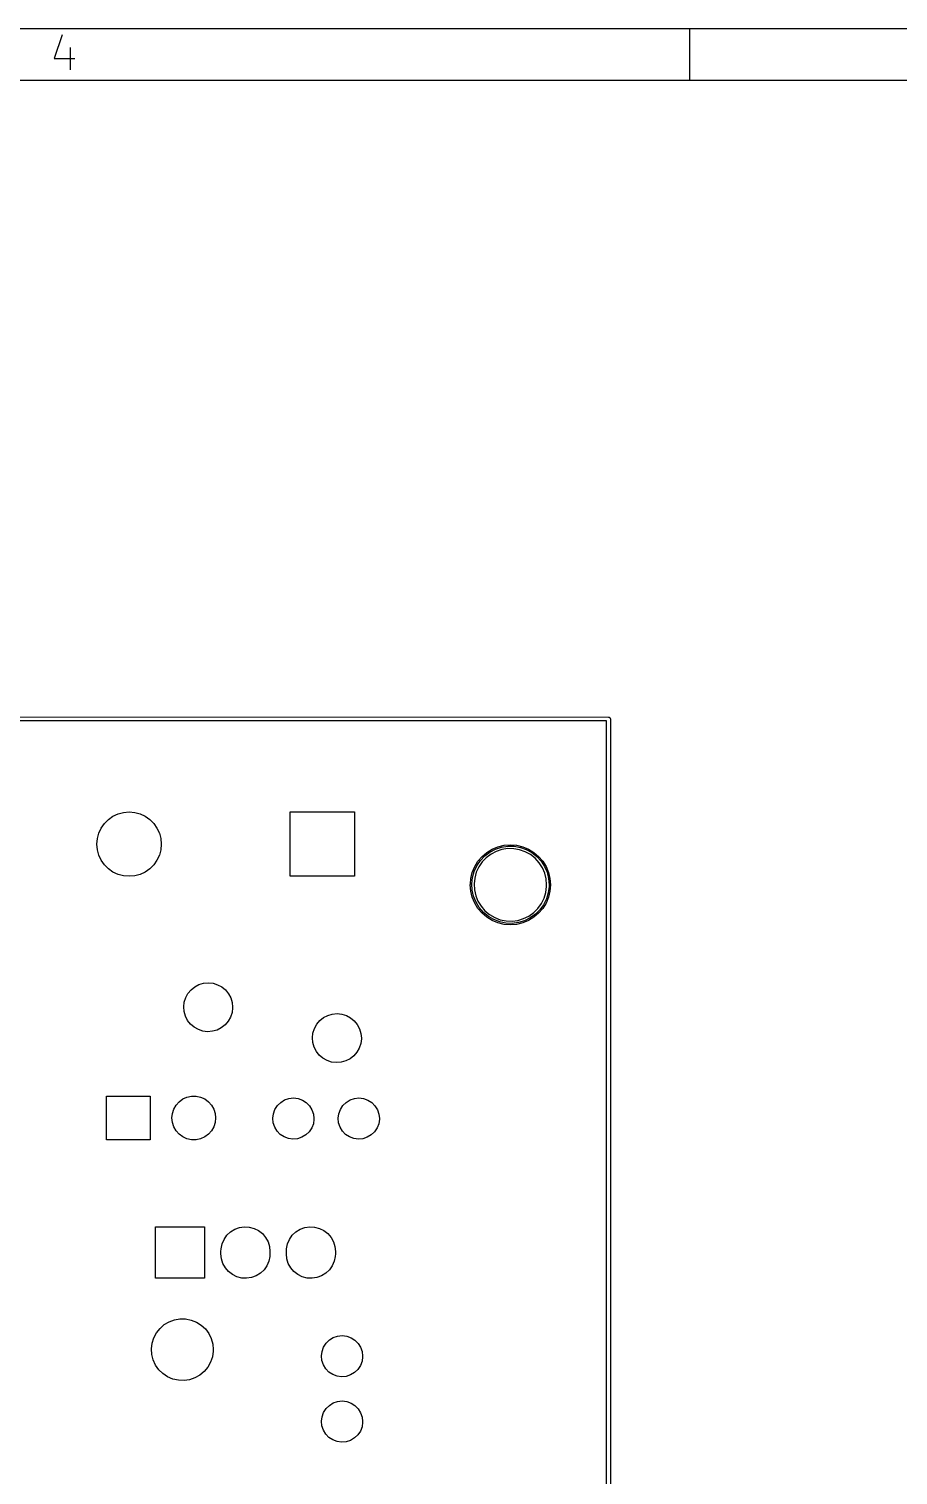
# Model space of a CAD drawing. Extents: x 10 to 287, y -200 to -10.
# Drawn here: x 184.3 to 218.1, y -66.2 to -10 of the extents above; entities that cross this region are included whole.
import ezdxf

# ---------------------------------------------------------------- set-up
doc = ezdxf.new("R2010")
doc.units = 0
doc.layers.add('BLACK', color=7, linetype='CONTINUOUS')

msp = doc.modelspace()

# ---------------------------------------------------------------- linework, layer by layer
at = {"layer": 'BLACK', "linetype": 'CONTINUOUS'}
for p, q in [((287.002, -10), (10, -10)), ((210, -12), (210, -10)), ((185.632, -10.2262), (185.323, -11.1548)), ((185.323, -11.1548), (186.127, -11.1548)), ((185.942, -10.7214), (185.942, -11.5881)), ((285.002, -12), (12, -12)), ((33.4913, -36.6809), (206.846, -36.7288)), ((206.771, -36.8788), (33.5663, -36.8309)), ((206.771, -122.195), (206.771, -36.8788)), ((206.846, -36.7288), (206.856, -36.7305)), ((206.856, -36.7305), (206.859, -36.7299)), ((206.859, -36.7299), (206.862, -36.7316)), ((206.862, -36.7316), (206.872, -36.7333)), ((206.872, -36.7333), (206.886, -36.7459)), ((206.886, -36.7459), (206.903, -36.7556)), ((206.903, -36.7556), (206.906, -36.762)), ((206.906, -36.762), (206.911, -36.7663)), ((206.911, -36.7663), (206.914, -36.7855)), ((206.914, -36.7855), (206.921, -36.8038)), ((206.921, -36.8038), (206.921, -122.27)), ((187.801, -40.4907), (188.012, -40.4343)), ((188.012, -40.4343), (188.229, -40.4153)), ((188.229, -40.4153), (188.446, -40.4343)), ((188.446, -40.4343), (188.656, -40.4907)), ((194.479, -42.9153), (194.479, -40.4153)), ((194.479, -40.4153), (196.979, -40.4153)), ((196.979, -40.4153), (196.979, -42.9153)), ((187.146, -41.0403), (187.271, -40.8619)), ((187.271, -40.8619), (187.425, -40.7078)), ((187.425, -40.7078), (187.604, -40.5828)), ((187.604, -40.5828), (187.801, -40.4907)), ((188.656, -40.4907), (188.854, -40.5828)), ((188.854, -40.5828), (189.032, -40.7078)), ((189.032, -40.7078), (189.186, -40.8619)), ((189.186, -40.8619), (189.311, -41.0403)), ((186.979, -41.6653), (186.998, -41.4483)), ((186.998, -41.4483), (187.054, -41.2378)), ((187.054, -41.2378), (187.146, -41.0403)), ((189.311, -41.0403), (189.404, -41.2378)), ((189.404, -41.2378), (189.46, -41.4483)), ((189.46, -41.4483), (189.479, -41.6653)), ((186.998, -41.8824), (186.979, -41.6653)), ((187.054, -42.0929), (186.998, -41.8824)), ((187.146, -42.2903), (187.054, -42.0929)), ((189.404, -42.0929), (189.311, -42.2903)), ((189.46, -41.8824), (189.404, -42.0929)), ((189.479, -41.6653), (189.46, -41.8824)), ((201.875, -42.2998), (202.045, -42.122)), ((201.936, -42.1465), (202.122, -41.988)), ((202.045, -42.122), (202.242, -41.9744)), ((202.285, -42.0531), (202.1, -42.1918)), ((202.122, -41.988), (202.33, -41.8605)), ((202.242, -41.9744), (202.46, -41.8609)), ((202.49, -41.9464), (202.285, -42.0531)), ((202.33, -41.8605), (202.555, -41.7672)), ((202.46, -41.8609), (202.693, -41.7846)), ((202.709, -41.8746), (202.49, -41.9464)), ((202.555, -41.7672), (202.793, -41.7102)), ((202.693, -41.7846), (202.936, -41.7474)), ((202.938, -41.8397), (202.709, -41.8746)), ((202.793, -41.7102), (203.036, -41.691)), ((202.936, -41.7474), (203.182, -41.7504)), ((203.169, -41.8425), (202.938, -41.8397)), ((203.036, -41.691), (203.279, -41.7102)), ((203.396, -41.883), (203.169, -41.8425)), ((203.182, -41.7504), (203.424, -41.7935)), ((203.279, -41.7102), (203.516, -41.7672)), ((203.614, -41.9601), (203.396, -41.883)), ((203.424, -41.7935), (203.656, -41.8756)), ((203.516, -41.7672), (203.742, -41.8605)), ((203.816, -42.0718), (203.614, -41.9601)), ((203.656, -41.8756), (203.871, -41.9944)), ((203.742, -41.8605), (203.95, -41.988)), ((203.997, -42.215), (203.816, -42.0718)), ((203.871, -41.9944), (204.064, -42.1467)), ((203.95, -41.988), (204.135, -42.1465)), ((187.271, -42.4688), (187.146, -42.2903)), ((187.425, -42.6229), (187.271, -42.4688)), ((187.604, -42.7479), (187.425, -42.6229)), ((189.032, -42.6229), (188.854, -42.7479)), ((189.186, -42.4688), (189.032, -42.6229)), ((189.311, -42.2903), (189.186, -42.4688)), ((201.557, -42.7655), (201.65, -42.5401)), ((201.633, -42.7258), (201.737, -42.5028)), ((201.65, -42.5401), (201.778, -42.332)), ((201.81, -42.5497), (201.713, -42.7592)), ((201.737, -42.5028), (201.875, -42.2998)), ((201.778, -42.332), (201.936, -42.1465)), ((201.94, -42.3588), (201.81, -42.5497)), ((202.1, -42.1918), (201.94, -42.3588)), ((204.153, -42.3859), (203.997, -42.215)), ((204.064, -42.1467), (204.229, -42.3285)), ((204.135, -42.1465), (204.294, -42.332)), ((204.278, -42.5798), (204.153, -42.3859)), ((204.229, -42.3285), (204.363, -42.5349)), ((204.37, -42.7917), (204.278, -42.5798)), ((204.294, -42.332), (204.421, -42.5401)), ((204.363, -42.5349), (204.461, -42.7603)), ((204.421, -42.5401), (204.515, -42.7655)), ((187.801, -42.84), (187.604, -42.7479)), ((188.012, -42.8964), (187.801, -42.84)), ((188.229, -42.9153), (188.012, -42.8964)), ((188.446, -42.8964), (188.229, -42.9153)), ((188.656, -42.84), (188.446, -42.8964)), ((188.854, -42.7479), (188.656, -42.84)), ((196.979, -42.9153), (194.479, -42.9153)), ((201.481, -43.246), (201.484, -43.2116)), ((201.5, -43.4893), (201.481, -43.246)), ((201.484, -43.2116), (201.5, -43.0028)), ((201.5, -43.0028), (201.557, -42.7655)), ((201.541, -43.2071), (201.568, -42.9627)), ((201.556, -43.4525), (201.541, -43.2071)), ((201.568, -42.9627), (201.633, -42.7258)), ((201.651, -42.9819), (201.626, -43.2116)), ((201.626, -43.2116), (201.64, -43.4423)), ((201.713, -42.7592), (201.651, -42.9819)), ((204.427, -43.0158), (204.37, -42.7917)), ((204.446, -43.246), (204.427, -43.0158)), ((204.444, -43.3149), (204.446, -43.246)), ((204.461, -42.7603), (204.521, -42.9987)), ((204.515, -42.7655), (204.572, -43.0028)), ((204.521, -42.9987), (204.541, -43.2437)), ((204.541, -43.2437), (204.539, -43.317)), ((204.572, -43.0028), (204.591, -43.246)), ((204.591, -43.246), (204.572, -43.4893)), ((201.557, -43.7266), (201.5, -43.4893)), ((201.61, -43.6923), (201.556, -43.4525)), ((201.65, -43.952), (201.557, -43.7266)), ((201.702, -43.9201), (201.61, -43.6923)), ((201.64, -43.4423), (201.691, -43.6676)), ((201.691, -43.6676), (201.777, -43.8817)), ((204.244, -43.9722), (204.347, -43.765)), ((204.436, -43.7959), (204.327, -44.0163)), ((204.347, -43.765), (204.414, -43.544)), ((204.414, -43.544), (204.444, -43.3149)), ((204.515, -43.7266), (204.421, -43.952)), ((204.507, -43.5607), (204.436, -43.7959)), ((204.539, -43.317), (204.507, -43.5607)), ((204.572, -43.4893), (204.515, -43.7266)), ((201.778, -44.16), (201.65, -43.952)), ((201.831, -44.1296), (201.702, -43.9201)), ((201.777, -43.8817), (201.898, -44.0787)), ((201.936, -44.3456), (201.778, -44.16)), ((201.991, -44.3154), (201.831, -44.1296)), ((201.898, -44.0787), (202.049, -44.2533)), ((202.122, -44.5041), (201.936, -44.3456)), ((202.181, -44.4725), (201.991, -44.3154)), ((202.049, -44.2533), (202.227, -44.4009)), ((203.758, -44.457), (203.946, -44.3229)), ((203.946, -44.3229), (204.109, -44.1598)), ((204.135, -44.3456), (203.95, -44.5041)), ((204.183, -44.2159), (204.009, -44.3894)), ((204.109, -44.1598), (204.244, -43.9722)), ((204.294, -44.16), (204.135, -44.3456)), ((204.327, -44.0163), (204.183, -44.2159)), ((204.421, -43.952), (204.294, -44.16)), ((202.33, -44.6316), (202.122, -44.5041)), ((202.393, -44.5965), (202.181, -44.4725)), ((202.227, -44.4009), (202.427, -44.5175)), ((202.555, -44.7249), (202.33, -44.6316)), ((202.622, -44.6842), (202.393, -44.5965)), ((202.427, -44.5175), (202.643, -44.5999)), ((202.793, -44.7819), (202.555, -44.7249)), ((202.863, -44.7332), (202.622, -44.6842)), ((202.643, -44.5999), (202.869, -44.6459)), ((203.036, -44.801), (202.793, -44.7819)), ((203.109, -44.7422), (202.863, -44.7332)), ((202.869, -44.6459), (203.1, -44.6544)), ((203.279, -44.7819), (203.036, -44.801)), ((203.1, -44.6544), (203.329, -44.625)), ((203.353, -44.711), (203.109, -44.7422)), ((203.516, -44.7249), (203.279, -44.7819)), ((203.329, -44.625), (203.55, -44.5587)), ((203.588, -44.6403), (203.353, -44.711)), ((203.742, -44.6316), (203.516, -44.7249)), ((203.55, -44.5587), (203.758, -44.457)), ((203.809, -44.5322), (203.588, -44.6403)), ((203.95, -44.5041), (203.742, -44.6316)), ((204.009, -44.3894), (203.809, -44.5322)), ((190.78, -47.2051), (190.944, -47.1192)), ((190.944, -47.1192), (191.122, -47.0668)), ((191.122, -47.0668), (191.307, -47.05)), ((191.307, -47.05), (191.491, -47.0694)), ((191.491, -47.0694), (191.668, -47.1242)), ((191.668, -47.1242), (191.831, -47.2124)), ((190.371, -47.8025), (190.427, -47.6258)), ((190.427, -47.6258), (190.516, -47.4633)), ((190.516, -47.4633), (190.635, -47.3213)), ((190.635, -47.3213), (190.78, -47.2051)), ((191.831, -47.2124), (191.974, -47.3306)), ((191.974, -47.3306), (192.091, -47.4743)), ((192.091, -47.4743), (192.178, -47.638)), ((192.178, -47.638), (192.232, -47.8155)), ((190.35, -47.9867), (190.371, -47.8025)), ((190.366, -48.1715), (190.35, -47.9867)), ((190.417, -48.3497), (190.366, -48.1715)), ((192.226, -48.2105), (192.168, -48.3864)), ((192.25, -48.0265), (192.226, -48.2105)), ((192.232, -47.8155), (192.25, -48)), ((192.25, -48), (192.25, -48.0265)), ((195.944, -48.3192), (196.122, -48.2668)), ((196.122, -48.2668), (196.307, -48.25)), ((196.307, -48.25), (196.491, -48.2694)), ((196.491, -48.2694), (196.668, -48.3242)), ((190.501, -48.5146), (190.417, -48.3497)), ((190.617, -48.6599), (190.501, -48.5146)), ((190.758, -48.7801), (190.617, -48.6599)), ((190.92, -48.8705), (190.758, -48.7801)), ((191.809, -48.8021), (191.644, -48.8857)), ((191.955, -48.688), (191.809, -48.8021)), ((192.076, -48.5476), (191.955, -48.688)), ((192.168, -48.3864), (192.076, -48.5476)), ((195.371, -49.0025), (195.427, -48.8258)), ((195.427, -48.8258), (195.516, -48.6633)), ((195.516, -48.6633), (195.635, -48.5213)), ((195.635, -48.5213), (195.78, -48.4051)), ((195.78, -48.4051), (195.944, -48.3192)), ((196.668, -48.3242), (196.831, -48.4124)), ((196.831, -48.4124), (196.974, -48.5306)), ((196.974, -48.5306), (197.091, -48.6743)), ((197.091, -48.6743), (197.178, -48.838)), ((197.178, -48.838), (197.232, -49.0155)), ((191.096, -48.9278), (190.92, -48.8705)), ((191.28, -48.9498), (191.096, -48.9278)), ((191.465, -48.9356), (191.28, -48.9498)), ((191.644, -48.8857), (191.465, -48.9356)), ((195.35, -49.1867), (195.371, -49.0025)), ((195.366, -49.3715), (195.35, -49.1867)), ((195.417, -49.5497), (195.366, -49.3715)), ((197.226, -49.4105), (197.168, -49.5864)), ((197.25, -49.2265), (197.226, -49.4105)), ((197.232, -49.0155), (197.25, -49.2)), ((197.25, -49.2), (197.25, -49.2265)), ((195.501, -49.7146), (195.417, -49.5497)), ((195.617, -49.8599), (195.501, -49.7146)), ((195.758, -49.9801), (195.617, -49.8599)), ((195.92, -50.0705), (195.758, -49.9801)), ((196.955, -49.888), (196.809, -50.0021)), ((197.076, -49.7476), (196.955, -49.888)), ((197.168, -49.5864), (197.076, -49.7476)), ((196.096, -50.1278), (195.92, -50.0705)), ((196.28, -50.1498), (196.096, -50.1278)), ((196.465, -50.1356), (196.28, -50.1498)), ((196.644, -50.0857), (196.465, -50.1356)), ((196.809, -50.0021), (196.644, -50.0857)), ((187.35, -53.15), (187.35, -51.45)), ((187.35, -51.45), (189.05, -51.45)), ((189.05, -51.45), (189.05, -53.15)), ((190.052, -51.8004), (190.171, -51.6683)), ((190.171, -51.6683), (190.315, -51.5639)), ((190.315, -51.5639), (190.477, -51.4916)), ((190.477, -51.4916), (190.651, -51.4547)), ((190.651, -51.4547), (190.829, -51.4547)), ((190.829, -51.4547), (191.003, -51.4916)), ((191.003, -51.4916), (191.165, -51.5639)), ((191.165, -51.5639), (191.309, -51.6683)), ((191.309, -51.6683), (191.428, -51.8004)), ((194.117, -51.6946), (194.269, -51.6011)), ((194.269, -51.6011), (194.438, -51.5437)), ((194.438, -51.5437), (194.616, -51.525)), ((194.616, -51.525), (194.793, -51.5461)), ((194.793, -51.5461), (194.961, -51.606)), ((194.961, -51.606), (195.111, -51.7015)), ((196.657, -51.6946), (196.809, -51.6011)), ((196.809, -51.6011), (196.978, -51.5437)), ((196.978, -51.5437), (197.156, -51.525)), ((197.156, -51.525), (197.333, -51.5461)), ((197.333, -51.5461), (197.501, -51.606)), ((197.501, -51.606), (197.651, -51.7015)), ((189.89, -52.3), (189.909, -52.1233)), ((189.909, -52.1233), (189.963, -51.9543)), ((189.963, -51.9543), (190.052, -51.8004)), ((191.428, -51.8004), (191.517, -51.9543)), ((191.517, -51.9543), (191.571, -52.1233)), ((191.571, -52.1233), (191.59, -52.3)), ((193.81, -52.3138), (193.832, -52.1369)), ((193.832, -52.1369), (193.893, -51.9693)), ((193.893, -51.9693), (193.99, -51.8194)), ((193.99, -51.8194), (194.117, -51.6946)), ((195.111, -51.7015), (195.237, -51.8281)), ((195.237, -51.8281), (195.331, -51.9793)), ((195.331, -51.9793), (195.39, -52.1478)), ((195.39, -52.1478), (195.41, -52.325)), ((196.35, -52.3138), (196.372, -52.1369)), ((196.372, -52.1369), (196.433, -51.9693)), ((196.433, -51.9693), (196.53, -51.8194)), ((196.53, -51.8194), (196.657, -51.6946)), ((197.651, -51.7015), (197.777, -51.8281)), ((197.777, -51.8281), (197.871, -51.9793)), ((197.871, -51.9793), (197.93, -52.1478)), ((197.93, -52.1478), (197.95, -52.325)), ((189.909, -52.4767), (189.89, -52.3)), ((189.963, -52.6457), (189.909, -52.4767)), ((190.052, -52.7996), (189.963, -52.6457)), ((190.171, -52.9317), (190.052, -52.7996)), ((191.428, -52.7996), (191.309, -52.9317)), ((191.517, -52.6457), (191.428, -52.7996)), ((191.571, -52.4767), (191.517, -52.6457)), ((191.59, -52.3), (191.571, -52.4767)), ((193.827, -52.4913), (193.81, -52.3138)), ((193.884, -52.6606), (193.827, -52.4913)), ((193.976, -52.8131), (193.884, -52.6606)), ((195.322, -52.6907), (195.223, -52.8392)), ((195.385, -52.524), (195.322, -52.6907)), ((195.41, -52.3473), (195.385, -52.524)), ((195.41, -52.325), (195.41, -52.3473)), ((196.367, -52.4913), (196.35, -52.3138)), ((196.424, -52.6606), (196.367, -52.4913)), ((196.516, -52.8131), (196.424, -52.6606)), ((197.862, -52.6907), (197.763, -52.8392)), ((197.925, -52.524), (197.862, -52.6907)), ((197.95, -52.3473), (197.925, -52.524)), ((197.95, -52.325), (197.95, -52.3473)), ((189.05, -53.15), (187.35, -53.15)), ((190.315, -53.0361), (190.171, -52.9317)), ((190.477, -53.1084), (190.315, -53.0361)), ((190.651, -53.1453), (190.477, -53.1084)), ((190.829, -53.1453), (190.651, -53.1453)), ((191.003, -53.1084), (190.829, -53.1453)), ((191.165, -53.0361), (191.003, -53.1084)), ((191.309, -52.9317), (191.165, -53.0361)), ((194.1, -52.9414), (193.976, -52.8131)), ((194.249, -53.0391), (194.1, -52.9414)), ((194.416, -53.1012), (194.249, -53.0391)), ((194.593, -53.1248), (194.416, -53.1012)), ((194.771, -53.1087), (194.593, -53.1248)), ((194.94, -53.0535), (194.771, -53.1087)), ((195.094, -52.9622), (194.94, -53.0535)), ((195.223, -52.8392), (195.094, -52.9622)), ((196.64, -52.9414), (196.516, -52.8131)), ((196.789, -53.0391), (196.64, -52.9414)), ((196.956, -53.1012), (196.789, -53.0391)), ((197.133, -53.1248), (196.956, -53.1012)), ((197.311, -53.1087), (197.133, -53.1248)), ((197.48, -53.0535), (197.311, -53.1087)), ((197.634, -52.9622), (197.48, -53.0535)), ((197.763, -52.8392), (197.634, -52.9622)), ((189.256, -58.5296), (189.256, -56.5296)), ((189.256, -56.5296), (191.161, -56.5296)), ((191.161, -56.5296), (191.161, -58.5296)), ((192.028, -56.8597), (192.168, -56.7274)), ((192.168, -56.7274), (192.331, -56.626)), ((192.331, -56.626), (192.512, -56.5595)), ((192.512, -56.5595), (192.702, -56.5307)), ((192.702, -56.5307), (192.895, -56.5408)), ((192.895, -56.5408), (193.081, -56.5893)), ((193.081, -56.5893), (193.254, -56.6743)), ((193.254, -56.6743), (193.406, -56.7923)), ((194.568, -56.8597), (194.708, -56.7274)), ((194.708, -56.7274), (194.871, -56.626)), ((194.871, -56.626), (195.052, -56.5595)), ((195.052, -56.5595), (195.242, -56.5307)), ((195.242, -56.5307), (195.435, -56.5408)), ((195.435, -56.5408), (195.621, -56.5893)), ((195.621, -56.5893), (195.794, -56.6743)), ((195.794, -56.6743), (195.946, -56.7923)), ((191.802, -57.3825), (191.841, -57.1941)), ((191.841, -57.1941), (191.917, -57.0174)), ((191.917, -57.0174), (192.028, -56.8597)), ((193.406, -56.7923), (193.531, -56.9385)), ((193.531, -56.9385), (193.624, -57.1069)), ((193.624, -57.1069), (193.682, -57.2906)), ((193.682, -57.2906), (193.701, -57.4821)), ((194.342, -57.3825), (194.381, -57.1941)), ((194.381, -57.1941), (194.457, -57.0174)), ((194.457, -57.0174), (194.568, -56.8597)), ((195.946, -56.7923), (196.071, -56.9385)), ((196.071, -56.9385), (196.164, -57.1069)), ((196.164, -57.1069), (196.222, -57.2906)), ((196.222, -57.2906), (196.241, -57.4821)), ((191.796, -57.4821), (191.802, -57.3825)), ((191.796, -57.5771), (191.796, -57.4821)), ((191.816, -57.7686), (191.796, -57.5771)), ((191.873, -57.9523), (191.816, -57.7686)), ((193.696, -57.6767), (193.657, -57.8651)), ((193.701, -57.5771), (193.696, -57.6767)), ((193.701, -57.4821), (193.701, -57.5771)), ((194.336, -57.4821), (194.342, -57.3825)), ((194.336, -57.5771), (194.336, -57.4821)), ((194.356, -57.7686), (194.336, -57.5771)), ((194.413, -57.9523), (194.356, -57.7686)), ((196.236, -57.6767), (196.197, -57.8651)), ((196.241, -57.5771), (196.236, -57.6767)), ((196.241, -57.4821), (196.241, -57.5771)), ((191.967, -58.1207), (191.873, -57.9523)), ((192.092, -58.2669), (191.967, -58.1207)), ((192.244, -58.3849), (192.092, -58.2669)), ((192.417, -58.4699), (192.244, -58.3849)), ((193.33, -58.3318), (193.166, -58.4332)), ((193.47, -58.1995), (193.33, -58.3318)), ((193.58, -58.0418), (193.47, -58.1995)), ((193.657, -57.8651), (193.58, -58.0418)), ((194.507, -58.1207), (194.413, -57.9523)), ((194.632, -58.2669), (194.507, -58.1207)), ((194.784, -58.3849), (194.632, -58.2669)), ((194.957, -58.4699), (194.784, -58.3849)), ((195.87, -58.3318), (195.706, -58.4332)), ((196.01, -58.1995), (195.87, -58.3318)), ((196.12, -58.0418), (196.01, -58.1995)), ((196.197, -57.8651), (196.12, -58.0418)), ((191.161, -58.5296), (189.256, -58.5296)), ((192.603, -58.5184), (192.417, -58.4699)), ((192.795, -58.5285), (192.603, -58.5184)), ((192.986, -58.4997), (192.795, -58.5285)), ((193.166, -58.4332), (192.986, -58.4997)), ((195.143, -58.5184), (194.957, -58.4699)), ((195.335, -58.5285), (195.143, -58.5184)), ((195.526, -58.4997), (195.335, -58.5285)), ((195.706, -58.4332), (195.526, -58.4997)), ((189.989, -60.1409), (190.206, -60.1037)), ((190.206, -60.1037), (190.425, -60.1066)), ((189.191, -60.8408), (189.294, -60.6464)), ((189.294, -60.6464), (189.43, -60.474)), ((189.43, -60.474), (189.595, -60.3292)), ((189.595, -60.3292), (189.783, -60.2169)), ((189.783, -60.2169), (189.989, -60.1409)), ((190.425, -60.1066), (190.641, -60.1494)), ((190.641, -60.1494), (190.845, -60.2308)), ((190.845, -60.2308), (191.031, -60.348)), ((191.031, -60.348), (191.192, -60.497)), ((191.192, -60.497), (191.323, -60.673)), ((189.1, -61.2686), (189.126, -61.0505)), ((189.126, -61.0505), (189.191, -60.8408)), ((191.323, -60.673), (191.42, -60.87)), ((191.42, -60.87), (191.48, -61.0813)), ((191.48, -61.0813), (191.5, -61.3)), ((195.722, -61.3669), (195.783, -61.1993)), ((195.783, -61.1993), (195.88, -61.0494)), ((195.88, -61.0494), (196.007, -60.9246)), ((196.007, -60.9246), (196.159, -60.8311)), ((196.159, -60.8311), (196.328, -60.7737)), ((196.328, -60.7737), (196.506, -60.755)), ((196.506, -60.755), (196.683, -60.7761)), ((196.683, -60.7761), (196.851, -60.836)), ((196.851, -60.836), (197.001, -60.9315)), ((197.001, -60.9315), (197.127, -61.0581)), ((197.127, -61.0581), (197.221, -61.2093)), ((197.221, -61.2093), (197.28, -61.3778)), ((189.115, -61.4877), (189.1, -61.2686)), ((189.169, -61.7006), (189.115, -61.4877)), ((189.261, -61.9), (189.169, -61.7006)), ((191.396, -61.7881), (191.289, -61.9797)), ((191.467, -61.5801), (191.396, -61.7881)), ((191.498, -61.3628), (191.467, -61.5801)), ((191.5, -61.3), (191.498, -61.3628)), ((195.7, -61.5438), (195.722, -61.3669)), ((195.717, -61.7213), (195.7, -61.5438)), ((195.774, -61.8906), (195.717, -61.7213)), ((197.275, -61.754), (197.212, -61.9207)), ((197.3, -61.5773), (197.275, -61.754)), ((197.28, -61.3778), (197.3, -61.555)), ((197.3, -61.555), (197.3, -61.5773)), ((189.388, -62.0793), (189.261, -61.9)), ((189.545, -62.2326), (189.388, -62.0793)), ((189.727, -62.3546), (189.545, -62.2326)), ((190.98, -62.289), (190.788, -62.3963)), ((191.149, -62.1485), (190.98, -62.289)), ((191.289, -61.9797), (191.149, -62.1485)), ((195.866, -62.0431), (195.774, -61.8906)), ((195.99, -62.1714), (195.866, -62.0431)), ((196.139, -62.2691), (195.99, -62.1714)), ((196.306, -62.3312), (196.139, -62.2691)), ((196.483, -62.3548), (196.306, -62.3312)), ((196.661, -62.3387), (196.483, -62.3548)), ((196.83, -62.2835), (196.661, -62.3387)), ((196.984, -62.1922), (196.83, -62.2835)), ((197.113, -62.0692), (196.984, -62.1922)), ((197.212, -61.9207), (197.113, -62.0692)), ((189.929, -62.4413), (189.727, -62.3546)), ((190.143, -62.4897), (189.929, -62.4413)), ((190.363, -62.4984), (190.143, -62.4897)), ((190.58, -62.4668), (190.363, -62.4984)), ((190.788, -62.3963), (190.58, -62.4668)), ((195.88, -63.5894), (196.007, -63.4646)), ((196.007, -63.4646), (196.159, -63.3711)), ((196.159, -63.3711), (196.328, -63.3137)), ((196.328, -63.3137), (196.506, -63.295)), ((196.506, -63.295), (196.683, -63.3161)), ((196.683, -63.3161), (196.851, -63.376)), ((196.851, -63.376), (197.001, -63.4715)), ((197.001, -63.4715), (197.127, -63.5981)), ((195.7, -64.0838), (195.722, -63.9069)), ((195.722, -63.9069), (195.783, -63.7393)), ((195.783, -63.7393), (195.88, -63.5894)), ((197.127, -63.5981), (197.221, -63.7493)), ((197.221, -63.7493), (197.28, -63.9178)), ((197.28, -63.9178), (197.3, -64.095)), ((195.717, -64.2613), (195.7, -64.0838)), ((195.774, -64.4306), (195.717, -64.2613)), ((195.866, -64.5831), (195.774, -64.4306)), ((195.99, -64.7114), (195.866, -64.5831)), ((197.212, -64.4607), (197.113, -64.6092)), ((197.275, -64.294), (197.212, -64.4607)), ((197.3, -64.1173), (197.275, -64.294)), ((197.3, -64.095), (197.3, -64.1173)), ((196.139, -64.8091), (195.99, -64.7114)), ((196.306, -64.8712), (196.139, -64.8091)), ((196.483, -64.8948), (196.306, -64.8712)), ((196.661, -64.8787), (196.483, -64.8948)), ((196.83, -64.8235), (196.661, -64.8787)), ((196.984, -64.7322), (196.83, -64.8235)), ((197.113, -64.6092), (196.984, -64.7322))]:
    msp.add_line(p, q, dxfattribs=at)

doc.saveas('drawing.dxf')
